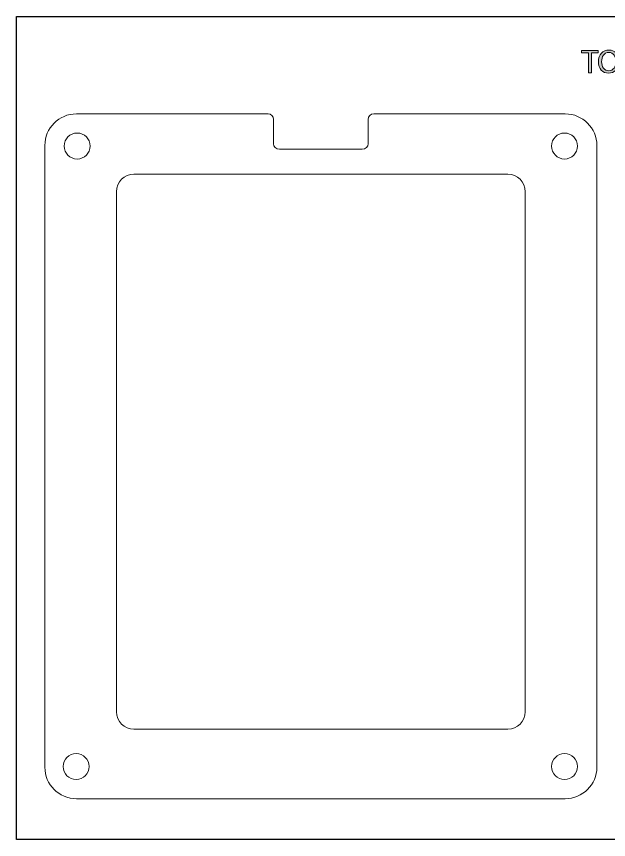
# Model space of a CAD drawing. Header units: millimetres. Extents: x 12 to 403, y 61 to 367.
# Drawn here: x 12.4 to 87.7, y 149.6 to 254.2 of the extents above; entities that cross this region are included whole.
import ezdxf

# ---------------------------------------------------------------- set-up
doc = ezdxf.new("R2010")
doc.units = ezdxf.units.MM
doc.header["$MEASUREMENT"] = 0
doc.layers.add('TopPasteMaskLayer', color=7, linetype='Continuous', lineweight=0)

# ---------------------------------------------------------------- blocks, each defined once
blk = doc.blocks.new('Block_1')
at = {"layer": 'TopPasteMaskLayer', "true_color": 0x000000, "transparency": 33554687}
h = blk.add_hatch(color=18, dxfattribs=at)
h.dxf.hatch_style = 2
edge = h.paths.add_edge_path()
edge.add_spline(control_points=[(85.1, 249.6), (85.1, 249.6), (84.24, 249.6), (84.24, 249.6), (84.24, 249.6), (84.24, 249.91), (84.24, 249.91), (84.24, 249.91), (86.35, 249.91), (86.35, 249.91), (86.35, 249.91), (86.35, 249.6), (86.35, 249.6), (86.35, 249.6), (85.48, 249.6), (85.48, 249.6), (85.48, 249.6), (85.48, 247.06), (85.48, 247.06), (85.48, 247.06), (85.1, 247.06), (85.1, 247.06), (85.1, 247.06), (85.1, 249.6), (85.1, 249.6)], knot_values=[0, 0, 0, 0, 1, 1, 1, 2, 2, 2, 3, 3, 3, 4, 4, 4, 5, 5, 5, 6, 6, 6, 7, 7, 7, 8, 8, 8, 8], degree=3, periodic=0)
h = blk.add_hatch(color=18, dxfattribs=at)
h.dxf.hatch_style = 2
edge = h.paths.add_edge_path()
edge.add_spline(control_points=[(86.78, 248.47), (86.78, 247.86), (87.11, 247.32), (87.69, 247.32), (88.27, 247.32), (88.6, 247.85), (88.6, 248.5), (88.6, 249.07), (88.3, 249.66), (87.69, 249.66), (87.08, 249.66), (86.78, 249.1), (86.78, 248.47)], knot_values=[0, 0, 0, 0, 1, 1, 1, 2, 2, 2, 3, 3, 3, 4, 4, 4, 4], degree=3, periodic=0)
edge = h.paths.add_edge_path()
edge.add_spline(control_points=[(88.99, 248.52), (88.99, 247.54), (88.39, 247.02), (87.66, 247.02), (86.91, 247.02), (86.38, 247.6), (86.38, 248.46), (86.38, 249.37), (86.94, 249.96), (87.71, 249.96), (88.48, 249.96), (88.99, 249.36), (88.99, 248.52)], knot_values=[0, 0, 0, 0, 1, 1, 1, 2, 2, 2, 3, 3, 3, 4, 4, 4, 4], degree=3, periodic=0)
at = {"layer": 'TopPasteMaskLayer'}
for points, knots in [([(85.1, 249.6), (85.1, 249.6), (84.24, 249.6), (84.24, 249.6), (84.24, 249.6), (84.24, 249.91), (84.24, 249.91), (84.24, 249.91), (86.35, 249.91), (86.35, 249.91), (86.35, 249.91), (86.35, 249.6), (86.35, 249.6), (86.35, 249.6), (85.48, 249.6), (85.48, 249.6), (85.48, 249.6), (85.48, 247.06), (85.48, 247.06), (85.48, 247.06), (85.1, 247.06), (85.1, 247.06), (85.1, 247.06), (85.1, 249.6), (85.1, 249.6)], [0, 0, 0, 0, 1, 1, 1, 2, 2, 2, 3, 3, 3, 4, 4, 4, 5, 5, 5, 6, 6, 6, 7, 7, 7, 8, 8, 8, 8]), ([(88.99, 248.52), (88.99, 247.54), (88.39, 247.02), (87.66, 247.02), (86.91, 247.02), (86.38, 247.6), (86.38, 248.46), (86.38, 249.37), (86.94, 249.96), (87.71, 249.96), (88.48, 249.96), (88.99, 249.36), (88.99, 248.52)], [0, 0, 0, 0, 1, 1, 1, 2, 2, 2, 3, 3, 3, 4, 4, 4, 4]), ([(86.78, 248.47), (86.78, 247.86), (87.11, 247.32), (87.69, 247.32), (88.27, 247.32), (88.6, 247.85), (88.6, 248.5), (88.6, 249.07), (88.3, 249.66), (87.69, 249.66), (87.08, 249.66), (86.78, 249.1), (86.78, 248.47)], [0, 0, 0, 0, 1, 1, 1, 2, 2, 2, 3, 3, 3, 4, 4, 4, 4])]:
    blk.add_open_spline(points, degree=3, knots=knots, dxfattribs=at)

msp = doc.modelspace()

# ---------------------------------------------------------------- linework, layer by layer
at = {"layer": 'TopPasteMaskLayer', "color": 250, "lineweight": 25, "true_color": 0x1d1d1b}
msp.add_lwpolyline([(237.18, 149.61), (12.37, 149.61), (12.37, 254.23), (237.18, 254.23)], close=True, dxfattribs=at)
at = {"layer": 'TopPasteMaskLayer', "color": 250, "lineweight": 9, "true_color": 0x1d1d1b}
for points in [[(48.09, 241.25)], [(54.09, 241.25)]]:
    msp.add_lwpolyline(points, dxfattribs=at)
for centre in [(20.09, 237.76), (82.07, 237.76), (19.96, 158.89), (82.07, 158.89)]:
    msp.add_circle(centre, 1.65, dxfattribs=at)
for points, knots in [([(15.98, 237.84), (15.98, 237.84), (15.98, 158.81), (15.98, 158.81), (15.98, 156.6), (17.77, 154.8), (19.99, 154.8), (19.99, 154.8), (19.99, 154.8), (19.99, 154.8), (19.99, 154.8), (19.99, 154.8), (19.99, 154.8), (19.99, 154.8), (82.17, 154.8), (82.17, 154.8), (82.17, 154.8), (82.17, 154.8), (82.17, 154.8), (84.38, 154.8), (86.18, 156.6), (86.18, 158.81), (86.18, 158.81), (86.18, 158.81), (86.18, 158.81), (86.18, 158.81), (86.18, 237.84), (86.18, 237.84), (86.18, 240.05), (84.38, 241.85), (82.17, 241.85), (82.17, 241.85), (82.17, 241.85), (82.17, 241.85), (82.17, 241.85), (82.17, 241.85), (82.17, 241.85), (82.17, 241.85), (57.8, 241.85), (57.8, 241.85), (57.41, 241.85), (57.1, 241.53), (57.1, 241.15), (57.1, 241.15), (57.1, 238.04), (57.1, 238.04), (57.1, 237.67), (56.76, 237.36), (56.35, 237.36), (56.35, 237.36), (45.81, 237.36), (45.81, 237.36), (45.4, 237.36), (45.06, 237.67), (45.06, 238.04), (45.06, 238.04), (45.06, 241.15), (45.06, 241.15), (45.06, 241.53), (44.75, 241.85), (44.36, 241.85), (44.36, 241.85), (19.99, 241.85), (19.99, 241.85), (19.99, 241.85), (19.99, 241.85), (19.99, 241.85), (17.77, 241.85), (15.98, 240.05), (15.98, 237.84)], [0, 0, 0, 0, 1, 1, 1, 2, 2, 2, 3, 3, 3, 4, 4, 4, 5, 5, 5, 6, 6, 6, 7, 7, 7, 8, 8, 8, 9, 9, 9, 10, 10, 10, 11, 11, 11, 12, 12, 12, 13, 13, 13, 14, 14, 14, 15, 15, 15, 16, 16, 16, 17, 17, 17, 18, 18, 18, 19, 19, 19, 20, 20, 20, 21, 21, 21, 22, 22, 22, 23, 23, 23, 23]), ([(74.86, 163.63), (74.86, 163.63), (27.31, 163.63), (27.31, 163.63), (26.09, 163.63), (25.08, 164.63), (25.08, 165.86), (25.08, 165.86), (25.08, 231.96), (25.08, 231.96), (25.08, 233.19), (26.09, 234.19), (27.31, 234.19), (27.31, 234.19), (74.86, 234.19), (74.86, 234.19), (76.08, 234.19), (77.08, 233.19), (77.08, 231.96), (77.08, 231.96), (77.08, 165.86), (77.08, 165.86), (77.08, 164.63), (76.08, 163.63), (74.86, 163.63)], [0, 0, 0, 0, 1, 1, 1, 2, 2, 2, 3, 3, 3, 4, 4, 4, 5, 5, 5, 6, 6, 6, 7, 7, 7, 8, 8, 8, 8])]:
    msp.add_open_spline(points, degree=3, knots=knots, dxfattribs=at)

# ---------------------------------------------------------------- block references
at = {"layer": 'TopPasteMaskLayer'}
msp.add_blockref('Block_1', (0, 0), dxfattribs=at)

doc.saveas('drawing.dxf')
